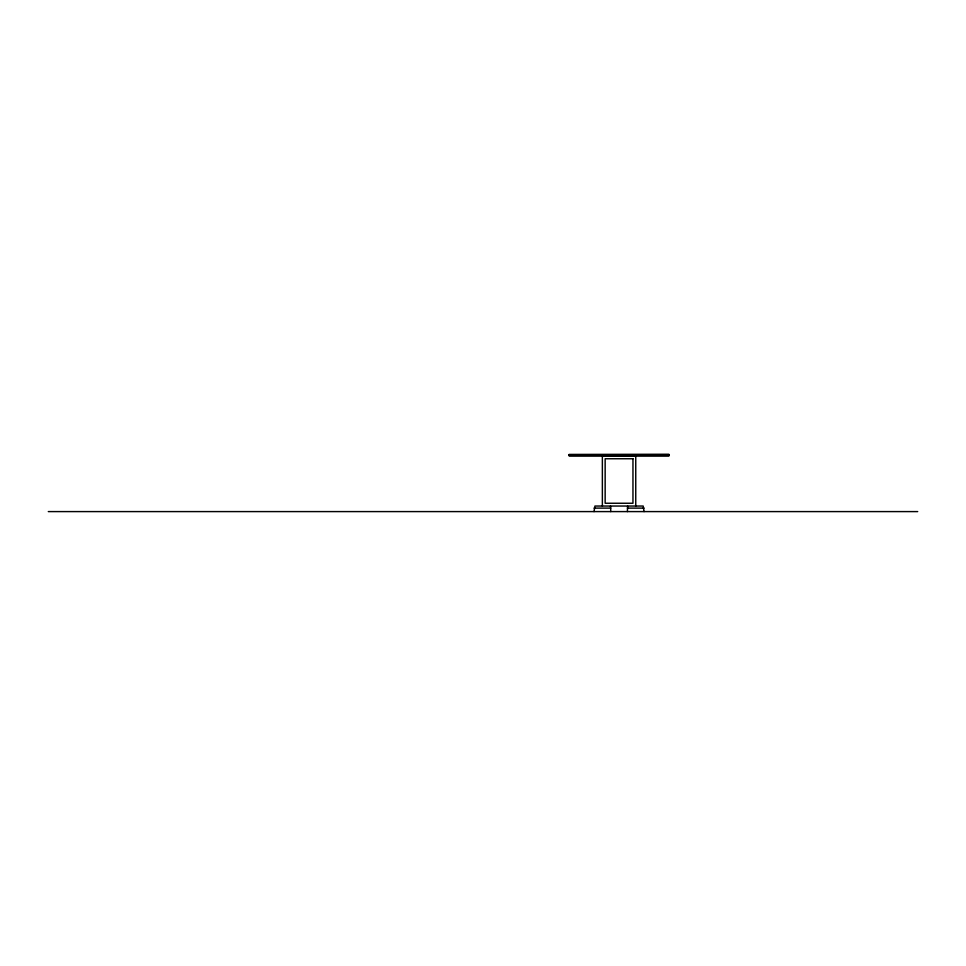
<?xml version="1.0" encoding="UTF-8"?>
<svg xmlns="http://www.w3.org/2000/svg" width="966" height="966" viewBox="0 0 966 966"><rect width="100%" height="100%" fill="white"/><g stroke="black" fill="none" stroke-linecap="round" stroke-linejoin="round"><path stroke-width="1.45" d="M627.393 511.594L627.622 506.039M594.018 511.594L594.935 506.039L643.175 506.039L644.093 511.594M568.986 454.575L668.943 454.406L668.943 455.795L569.155 455.795L568.986 454.575L669.124 454.575M568.986 455.614L669.124 455.614M594.018 508.116L610.705 508.116L610.705 511.594M627.393 508.116L644.093 508.116M48.3 511.594L917.7 511.594M610.488 506.039L610.705 508.116M635.749 506.039L635.749 455.964L602.361 455.964L602.361 506.039M632.959 458.753L605.151 458.753L605.151 503.25L632.959 503.25L632.959 458.753"/></g></svg>
